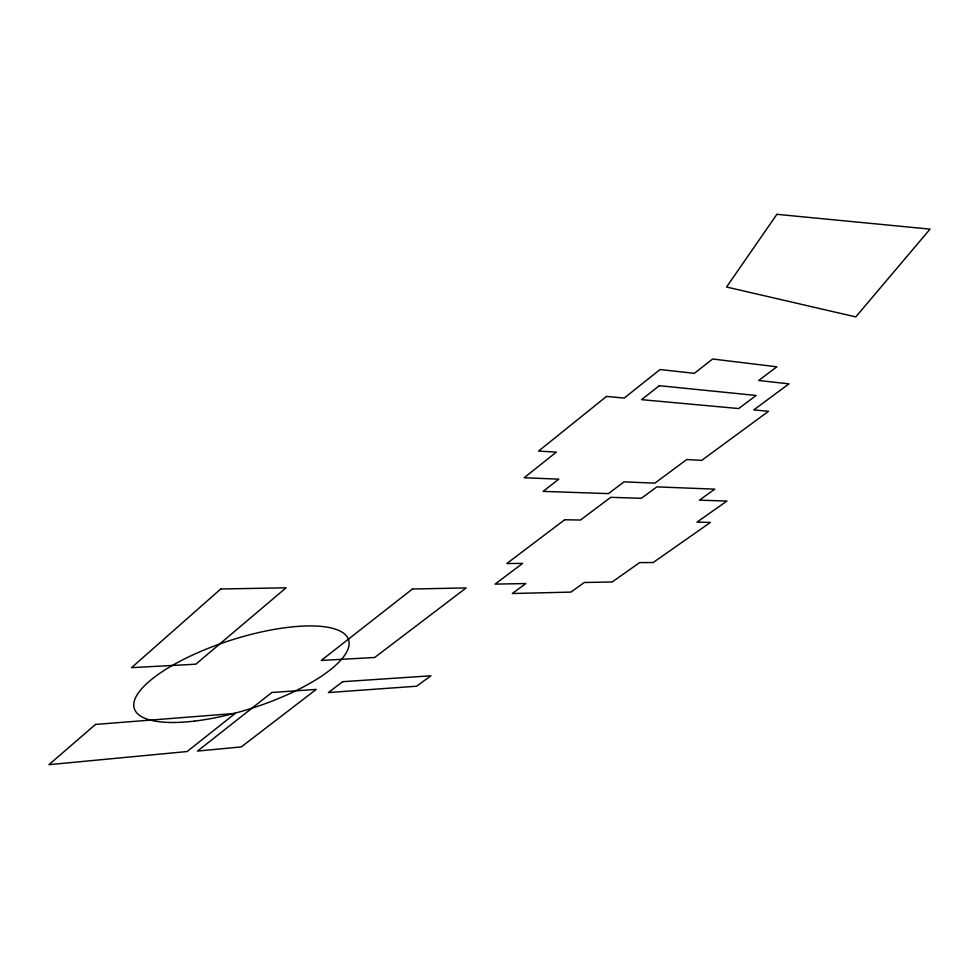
<?xml version="1.0" encoding="UTF-8"?>
<svg xmlns="http://www.w3.org/2000/svg" width="979" height="979" viewBox="0 0 979 979"><rect width="100%" height="100%" fill="white"/><g stroke="black" fill="none" stroke-linecap="round" stroke-linejoin="round"><path stroke-width="1.47" d="M776.885 214.328L726.553 287.018L855.781 316.902L930.05 229.123L776.885 214.328M220.74 588.991L131.553 667.654L195.837 664.19L286.088 587.804L220.74 588.991M95.526 724.423L48.95 764.672L187.111 751.542L235.18 713.434L95.526 724.423M606.49 396.434L538.56 451.099L556.366 452.102L524.193 477.728L558.776 479.159L543.112 491.385L608.436 493.612L624.039 481.864L654.865 483.149L686.756 459.53L701.686 460.387L768.539 411.29L753.744 409.932L788.964 383.854L758.676 380.488L776.849 366.807L712.651 359.012L694.307 373.342L660.054 369.536L624.223 398.061L606.49 396.434M659.308 385.689L641.588 399.652L738.668 408.549L756.167 395.479L659.308 385.689M271.905 692.483L197.513 751.077L241.323 746.904L316.217 689.4L271.905 692.483M412.453 589.003L321.259 660.446L374.676 657.484L466.175 587.926L412.453 589.003M342.662 681.69L328.381 692.557L416.577 686.218L430.956 675.791L342.662 681.69M564.687 519.763L506.841 563.525L522.639 563.414L495.044 584.12L525.821 583.557L512.335 593.507L570.879 592.111L584.341 582.481L612.181 581.979L639.63 562.607L653.177 562.521L710.436 522.407L696.975 522.162L726.932 501.04L699.422 500.159L714.792 489.145L656.86 486.881L641.38 498.299L610.761 497.32L580.449 520.045L564.687 519.763M194.613 721.082A112.524 35.587 -17.8 0 0 348.842 640.743A112.524 35.587 -17.8 0 0 180.882 660.776A112.524 35.587 -17.8 0 0 194.613 721.082"/></g></svg>
